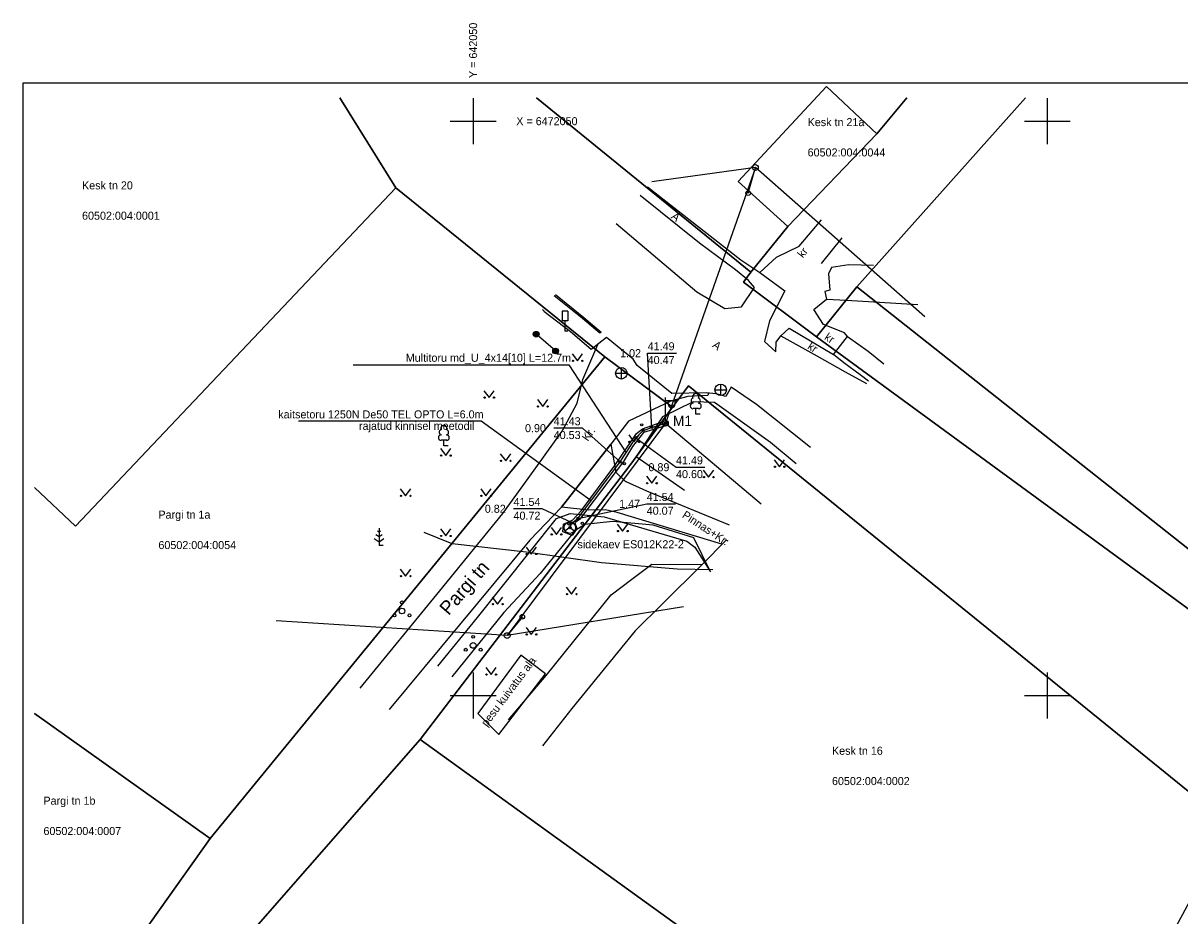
# Model space of a CAD drawing. Extents: x 642011 to 642213, y 6471913 to 6472059.
# Drawn here: x 642010.8 to 642111.5, y 6471980.8 to 6472058.5 of the extents above; entities that cross this region are included whole.
import ezdxf

# ---------------------------------------------------------------- set-up
doc = ezdxf.new("R2010")
doc.units = 0
for name, color, linetype in [('ABIJOONIS', 7, 'Continuous'), ('HALJASTUS', 7, 'Continuous'), ('KKAEV', 7, 'Continuous'), ('KOORDPUNKT', 7, 'Continuous'), ('LIIKLUS', 7, 'Continuous'), ('MOOTKOOD', 7, 'Continuous'), ('MOOTKORG-EH2000', 7, 'Continuous'), ('MOOTMPUNKT', 7, 'Continuous'), ('MOOTNR', 7, 'Continuous'), ('MOOTPIIR', 7, 'Continuous'), ('MPOHULIIN', 7, 'Continuous'), ('PIIR', 7, 'Continuous'), ('POST', 7, 'Continuous'), ('PUU', 7, 'Continuous'), ('RAJATIS', 7, 'Continuous'), ('SIKAEV', 7, 'Continuous'), ('SIOHULIIN', 7, 'Continuous'), ('SITRASS', 7, 'Continuous'), ('TEE', 7, 'Continuous'), ('VORK', 7, 'Continuous'), ('VORMISTUS', 7, 'Continuous')]:
    doc.layers.add(name, color=color, linetype=linetype)

msp = doc.modelspace()

# ---------------------------------------------------------------- linework, layer by layer
at = {"layer": 'ABIJOONIS'}
for points in [[(642039.55, 6472028.79), (642058.34, 6472028.79), (642063.32, 6472021.12)], [(642034.81, 6472023.92), (642050.69, 6472023.92), (642060.28, 6472016.96)]]:
    msp.add_lwpolyline(points, dxfattribs=at)
at = {"layer": 'HALJASTUS'}
for p, q in [((642058.63, 6472029.74), (642059.09, 6472029.13)), ((642059.09, 6472029.13), (642059.54, 6472029.74)), ((642050.93, 6472026.53), (642051.4, 6472025.93)), ((642051.4, 6472025.93), (642051.84, 6472026.53)), ((642055.6, 6472025.76), (642056.06, 6472025.16)), ((642056.06, 6472025.16), (642056.51, 6472025.76)), ((642063.55, 6472022.68), (642064.01, 6472022.07)), ((642064.01, 6472022.07), (642064.46, 6472022.68)), ((642047.16, 6472021.49), (642047.62, 6472020.88)), ((642047.62, 6472020.88), (642048.07, 6472021.49)), ((642052.37, 6472021.02), (642052.84, 6472020.42)), ((642052.84, 6472020.42), (642053.28, 6472021.02)), ((642076.22, 6472020.52), (642076.68, 6472019.91)), ((642076.68, 6472019.91), (642077.13, 6472020.52)), ((642070.04, 6472019.62), (642070.5, 6472019.01)), ((642070.5, 6472019.01), (642070.95, 6472019.62)), ((642065.1, 6472019.08), (642065.56, 6472018.47)), ((642065.56, 6472018.47), (642066.01, 6472019.08)), ((642043.66, 6472017.99), (642044.12, 6472017.38)), ((642044.12, 6472017.38), (642044.57, 6472017.99)), ((642050.66, 6472017.99), (642051.12, 6472017.38)), ((642051.12, 6472017.38), (642051.57, 6472017.99)), ((642047.16, 6472014.49), (642047.62, 6472013.88)), ((642047.62, 6472013.88), (642048.07, 6472014.49)), ((642056.79, 6472014.63), (642057.25, 6472014.02)), ((642057.25, 6472014.02), (642057.69, 6472014.63)), ((642062.56, 6472014.92), (642063.02, 6472014.31)), ((642063.02, 6472014.31), (642063.47, 6472014.92)), ((642054.61, 6472012.92), (642055.07, 6472012.31)), ((642055.07, 6472012.31), (642055.51, 6472012.92)), ((642043.66, 6472010.99), (642044.12, 6472010.38)), ((642044.12, 6472010.38), (642044.57, 6472010.99)), ((642058.11, 6472009.42), (642058.57, 6472008.81)), ((642058.57, 6472008.81), (642059.01, 6472009.42)), ((642051.67, 6472008.54), (642052.14, 6472007.94)), ((642052.14, 6472007.94), (642052.58, 6472008.54)), ((642054.61, 6472005.92), (642055.07, 6472005.31)), ((642055.07, 6472005.31), (642055.51, 6472005.92)), ((642051.11, 6472002.42), (642051.57, 6472001.81)), ((642051.57, 6472001.81), (642052.01, 6472002.42))]:
    msp.add_line(p, q, dxfattribs=at)
msp.add_lwpolyline([(642078.12, 6472020.17), (642075.89, 6472022.02), (642071.01, 6472025.49), (642069.16, 6472025.56), (642066.5, 6472024.26), (642064.19, 6472020.79), (642068.42, 6472017.88)], dxfattribs=at)
for centre in [(642058.69, 6472029.13), (642059.52, 6472029.13), (642051, 6472025.93), (642051.83, 6472025.93), (642055.66, 6472025.16), (642056.49, 6472025.16), (642063.61, 6472022.07), (642064.44, 6472022.07), (642047.22, 6472020.88), (642048.05, 6472020.88), (642052.43, 6472020.42), (642053.26, 6472020.42), (642076.28, 6472019.91), (642077.11, 6472019.91), (642065.16, 6472018.47), (642065.99, 6472018.47), (642070.1, 6472019.01), (642070.93, 6472019.01), (642043.72, 6472017.38), (642044.55, 6472017.38), (642050.72, 6472017.38), (642051.55, 6472017.38), (642047.22, 6472013.88), (642048.05, 6472013.88), (642056.85, 6472014.02), (642057.68, 6472014.02), (642062.62, 6472014.31), (642063.45, 6472014.31), (642054.67, 6472012.31), (642055.5, 6472012.31), (642043.72, 6472010.38), (642044.55, 6472010.38), (642058.17, 6472008.81), (642059, 6472008.81), (642051.74, 6472007.94), (642052.57, 6472007.94), (642054.67, 6472005.31), (642055.5, 6472005.31), (642051.17, 6472001.81), (642052, 6472001.81)]:
    msp.add_circle(centre, 0.055, dxfattribs=at)
at = {"layer": 'KKAEV'}
for p, q in [((642062.91, 6472027.55), (642062.91, 6472028.55)), ((642062.42, 6472028.05), (642063.42, 6472028.05)), ((642071.06, 6472026.61), (642072.06, 6472026.61)), ((642071.56, 6472026.11), (642071.56, 6472027.11))]:
    msp.add_line(p, q, dxfattribs=at)
for centre in [(642062.91, 6472028.05), (642071.56, 6472026.61)]:
    msp.add_circle(centre, 0.5, dxfattribs=at)
at = {"layer": 'KOORDPUNKT'}
for points in [[(642065.56, 6472023.34), (642065.2, 6472029.8), (642067.7, 6472029.8)], [(642062.8, 6472020.33), (642059.52, 6472023.27), (642057.02, 6472023.27)], [(642064.17, 6472022.44), (642067.67, 6472019.87), (642070.17, 6472019.87)], [(642059.12, 6472015.41), (642065.12, 6472016.68), (642067.62, 6472016.68)], [(642058.62, 6472015.02), (642056.02, 6472016.25), (642053.52, 6472016.25)]]:
    msp.add_lwpolyline(points, dxfattribs=at)
at = {"layer": 'LIIKLUS'}
for p, q in [((642057.75, 6472033.47), (642057.75, 6472032.62)), ((642058.25, 6472033.47), (642057.75, 6472033.47)), ((642058.25, 6472032.62), (642057.75, 6472032.62)), ((642058, 6472032.62), (642058, 6472031.72)), ((642058.25, 6472033.47), (642058.25, 6472032.62)), ((642058.25, 6472031.72), (642058, 6472031.72))]:
    msp.add_line(p, q, dxfattribs=at)
at = {"layer": 'MOOTMPUNKT'}
for centre in [(642064.68, 6472023.56), (642066.75, 6472023.69), (642064.17, 6472022.44), (642064.81, 6472023.07), (642065.56, 6472023.34), (642062.8, 6472020.33), (642063.17, 6472020.19), (642059.12, 6472015.41), (642058.36, 6472014.93), (642058.43, 6472014.61), (642058.62, 6472015.02), (642059.52, 6472014.99)]:
    msp.add_circle(centre, 0.1, dxfattribs=at)
at = {"layer": 'MOOTPIIR'}
msp.add_lwpolyline([(642066.96, 6472023.52), (642064.84, 6472022.9), (642063.87, 6472021.68), (642063.1, 6472020.38), (642059.28, 6472015.32), (642058.85, 6472015.03), (642059.03, 6472014.54), (642058.63, 6472013.93), (642057.8, 6472014.23), (642057.87, 6472014.92), (642058.69, 6472015.28), (642059.42, 6472016.06), (642062.33, 6472020.03), (642064.24, 6472022.8), (642064.75, 6472023.22), (642066.79, 6472023.93)], close=True, dxfattribs=at)
at = {"layer": 'MPOHULIIN'}
msp.add_line((642066.75, 6472023.69), (642075.07, 6472016.69), dxfattribs=at)
for points in [[(642074.58, 6472045.97), (642066.75, 6472023.69), (642052.97, 6472005.21), (642032.86, 6472006.48)], [(642089.34, 6472032.96), (642074.58, 6472045.97), (642065.57, 6472044.73)]]:
    msp.add_lwpolyline(points, dxfattribs=at)
at = {"layer": 'PIIR'}
for points in [[(642087.78, 6472052.03), (642085.17, 6472048.89), (642080.78, 6472053.03), (642073.09, 6472044.74), (642077.42, 6472040.82), (642074.19, 6472036.84), (642055.53, 6472052.03)], [(642038.4, 6472052.03), (642043.28, 6472044.21), (642015.37, 6472014.73), (642011.8, 6472018.1)], [(642185.2, 6471935.38), (642181.42, 6471938.56), (642153.71, 6471960.75), (642115.95, 6471988.66), (642068.76, 6472026.95), (642067.35, 6472025.11), (642061.48, 6472029.49), (642043.28, 6472044.21), (642038.4, 6472052.03)], [(642055.53, 6472052.03), (642074.19, 6472036.84), (642073.54, 6472035.99), (642079.91, 6472031.22), (642111.27, 6472008.25), (642146.78, 6471982.26), (642155.27, 6471975.12), (642170.2, 6471962.73), (642186.7, 6471949.52), (642204.41, 6471934.37)], [(642098.09, 6472052.03), (642083.42, 6472035.57), (642079.91, 6472031.22), (642073.54, 6472035.99), (642074.19, 6472036.84), (642077.42, 6472040.82), (642085.17, 6472048.89), (642087.78, 6472052.03)], [(642135.14, 6472052.03), (642177.19, 6472018.85), (642148.4, 6471984.2), (642083.42, 6472035.57), (642098.09, 6472052.03)], [(642011.8, 6472018.1), (642015.37, 6472014.73), (642043.28, 6472044.21), (642061.48, 6472029.49), (642027.1, 6471987.54), (642011.8, 6471998.42)], [(642011.8, 6471966.95), (642017.35, 6471973.82), (642027.1, 6471987.54), (642061.48, 6472029.49), (642067.35, 6472025.11), (642063.65, 6472020.01), (642045.38, 6471996.16), (642021.07, 6471968.37), (642011.8, 6471955.78)], [(642011.8, 6471998.42), (642027.1, 6471987.54), (642017.35, 6471973.82), (642011.8, 6471977.95)]]:
    msp.add_lwpolyline(points, dxfattribs=at)
for points in [[(642080.78, 6472053.03), (642085.17, 6472048.89), (642077.42, 6472040.82), (642073.09, 6472044.74)], [(642148.4, 6471984.2), (642146.78, 6471982.26), (642111.27, 6472008.25), (642079.91, 6472031.22), (642083.42, 6472035.57)], [(642115.95, 6471988.66), (642099.09, 6471957.42), (642045.38, 6471996.16), (642063.65, 6472020.01), (642067.35, 6472025.11), (642068.76, 6472026.95)], [(642045.38, 6471996.16), (642099.09, 6471957.42), (642084.29, 6471930.7), (642080.89, 6471925.93), (642021.07, 6471968.37)]]:
    msp.add_lwpolyline(points, close=True, dxfattribs=at)
at = {"layer": 'POST'}
for p, q in [((642073.95, 6472043.73), (642074.58, 6472045.97)), ((642066.75, 6472023.94), (642066.75, 6472025.94)), ((642066.75, 6472025.69), (642067.75, 6472025.69)), ((642066.98, 6472025.37), (642066.98, 6472025.69)), ((642067.59, 6472025.37), (642067.59, 6472025.69)), ((642066.75, 6472023.69), (642066.75, 6472023.69)), ((642054.29, 6472006.85), (642052.97, 6472005.21))]:
    msp.add_line(p, q, dxfattribs=at)
for centre, radius in [((642074.58, 6472045.97), 0.25), ((642073.95, 6472043.73), 0.2), ((642055.49, 6472031.45), 0.25), ((642055.49, 6472031.45), 0.225), ((642055.49, 6472031.45), 0.2), ((642055.49, 6472031.45), 0.175), ((642055.49, 6472031.45), 0.15), ((642055.49, 6472031.45), 0.125), ((642055.49, 6472031.45), 0.1), ((642055.49, 6472031.45), 0.075), ((642055.49, 6472031.45), 0.05), ((642055.49, 6472031.45), 0.025), ((642057.18, 6472029.99), 0.25), ((642057.18, 6472029.99), 0.225), ((642057.18, 6472029.99), 0.2), ((642057.18, 6472029.99), 0.175), ((642057.18, 6472029.99), 0.15), ((642057.18, 6472029.99), 0.125), ((642057.18, 6472029.99), 0.1), ((642057.18, 6472029.99), 0.075), ((642057.18, 6472029.99), 0.05), ((642057.18, 6472029.99), 0.025), ((642066.75, 6472023.69), 0.25), ((642054.29, 6472006.85), 0.2), ((642052.97, 6472005.21), 0.25)]:
    msp.add_circle(centre, radius, dxfattribs=at)
msp.add_arc((642067.29, 6472025.37), 0.306, 180, 0, dxfattribs=at)
at = {"layer": 'PUU'}
for p, q in [((642069.63, 6472024.97), (642069.15, 6472024.97)), ((642069.39, 6472024.49), (642069.39, 6472024.97)), ((642069.77, 6472024.49), (642069.39, 6472024.49)), ((642047.7, 6472022.21), (642047.22, 6472022.21)), ((642047.45, 6472021.73), (642047.45, 6472022.21)), ((642047.84, 6472021.73), (642047.45, 6472021.73)), ((642041.81, 6472014.56), (642041.81, 6472013.06)), ((642041.38, 6472013.65), (642041.81, 6472013.37)), ((642041.81, 6472013.81), (642041.54, 6472013.99)), ((642041.81, 6472014.21), (642041.68, 6472014.29)), ((642041.93, 6472014.29), (642041.81, 6472014.21)), ((642042.07, 6472013.99), (642041.81, 6472013.81)), ((642041.81, 6472013.37), (642042.23, 6472013.65)), ((642042.17, 6472013.06), (642041.81, 6472013.06))]:
    msp.add_line(p, q, dxfattribs=at)
for centre, radius in [((642043.81, 6472007.35), 0.25), ((642043.81, 6472008.1), 0.125), ((642043.16, 6472006.97), 0.125), ((642044.46, 6472006.97), 0.125), ((642050.01, 6472004.35), 0.25), ((642050.01, 6472005.1), 0.125), ((642049.36, 6472003.98), 0.125), ((642050.66, 6472003.98), 0.125)]:
    msp.add_circle(centre, radius, dxfattribs=at)
for centre, radius, start, end in [((642069.22, 6472025.66), 0.233, 109.0217, 253.1415), ((642069.39, 6472026.01), 0.277, 332.5799, 207.4201), ((642069.56, 6472025.66), 0.233, 286.8508, 70.9859), ((642069.15, 6472025.2), 0.238, 90.0016, 269.3953), ((642069.63, 6472025.2), 0.238, 270.6047, 89.9984), ((642047.45, 6472023.25), 0.277, 332.5799, 207.4201), ((642047.22, 6472022.44), 0.238, 90.0016, 269.3953), ((642047.28, 6472022.9), 0.233, 109.0217, 253.1415), ((642047.63, 6472022.9), 0.233, 286.8508, 70.9859), ((642047.69, 6472022.44), 0.238, 270.6047, 89.9984)]:
    msp.add_arc(centre, radius, start, end, dxfattribs=at)
at = {"layer": 'RAJATIS'}
msp.add_line((642057.18, 6472029.99), (642055.49, 6472031.45), dxfattribs=at)
msp.add_lwpolyline([(642054.17, 6472003.51), (642050.4, 6471998.41), (642052.24, 6471996.58), (642056.31, 6472001.87), (642054.17, 6472003.51)], dxfattribs=at)
at = {"layer": 'SIKAEV'}
for p, q in [((642058.43, 6472014.61), (642058.01, 6472014.33)), ((642058.43, 6472015.11), (642058.43, 6472014.61)), ((642058.43, 6472014.61), (642058.84, 6472014.33))]:
    msp.add_line(p, q, dxfattribs=at)
msp.add_circle((642058.43, 6472014.61), 0.5, dxfattribs=at)
at = {"layer": 'SIOHULIIN'}
msp.add_lwpolyline([(642068.32, 6472007.72), (642052.97, 6472005.21)], dxfattribs=at)
at = {"layer": 'SITRASS'}
msp.add_line((642059.12, 6472015.41), (642062.8, 6472020.33), dxfattribs=at)
for points in [[(642058.43, 6472014.61), (642058.62, 6472015.02), (642059.12, 6472015.41), (642062.8, 6472020.33), (642064.17, 6472022.44), (642064.81, 6472023.07), (642065.56, 6472023.34), (642066.75, 6472023.69)], [(642046.94, 6472002.55), (642050.38, 6472006.77), (642057.25, 6472015.39), (642058.45, 6472015.84), (642061.41, 6472015.55), (642068.6, 6472013.43), (642069.31, 6472012.91), (642070.67, 6472010.75)], [(642070.67, 6472010.75), (642069.23, 6472013.71), (642065.69, 6472014.83), (642062.14, 6472015.14), (642059.72, 6472014.89), (642058.87, 6472014.34), (642055.85, 6472010.61), (642052.69, 6472007.21), (642048.16, 6472001.62)], [(642070.88, 6472010.92), (642067.76, 6472010.98), (642061.19, 6472011.54), (642054.63, 6472012.47), (642048.19, 6472013.19), (642045.73, 6472014.18)], [(642072.2, 6472013.42), (642072.03, 6472013.53), (642069.94, 6472011.4)], [(642053.07, 6471997.88), (642056.37, 6472001.74), (642062.01, 6472008.76), (642063.81, 6472010.12), (642065.56, 6472011.44), (642069.94, 6472011.4)], [(642069.94, 6472011.4), (642066.51, 6472008), (642064.12, 6472005.63), (642058.6, 6471998.85), (642056.04, 6471995.62)]]:
    msp.add_lwpolyline(points, dxfattribs=at)
at = {"layer": 'TEE'}
for p, q in [((642078.38, 6472039.11), (642080.35, 6472041.42)), ((642080.33, 6472037.6), (642082.14, 6472039.85))]:
    msp.add_line(p, q, dxfattribs=at)
for points in [[(642065.19, 6472044.29), (642073.31, 6472037.94), (642074.96, 6472036.83), (642077.15, 6472035.23), (642075.82, 6472032.61), (642075.36, 6472030.83), (642076.36, 6472029.93), (642076.4, 6472030.75), (642076.81, 6472031.32), (642079.93, 6472029.56), (642082.4, 6472028.17), (642084.25, 6472027.15)], [(642062.45, 6472041.08), (642069.49, 6472035.13), (642071.92, 6472033.68), (642073.38, 6472033.84), (642074.5, 6472035.53), (642073.97, 6472036.14), (642072.85, 6472037.07), (642069.72, 6472039.37), (642064.56, 6472043.54)], [(642074.96, 6472036.83), (642076.41, 6472038.17), (642078.38, 6472039.11)], [(642084.87, 6472037.44), (642082.73, 6472037.48), (642081.2, 6472037.27), (642080.96, 6472036.71), (642081.07, 6472035.3), (642080.64, 6472035.16), (642080.76, 6472034.49), (642082.5, 6472034.41), (642088.73, 6472034.05)], [(642057.17, 6472034.9), (642059.64, 6472032.92), (642061.15, 6472031.64), (642061.05, 6472031.53), (642059.54, 6472032.81), (642057.07, 6472034.79)], [(642079.37, 6472021.59), (642074.67, 6472025.32), (642072.48, 6472026.83), (642072.01, 6472026.04), (642071.17, 6472026.26), (642070.3, 6472026.35), (642067.3, 6472026.29), (642064.3, 6472028.73), (642063.95, 6472029.27), (642061.62, 6472031.15), (642060.29, 6472030.11), (642058.49, 6472031.67), (642056.17, 6472033.43), (642056.2, 6472033.47), (642056.05, 6472033.59)], [(642082.59, 6472031.25), (642082.33, 6472031.58), (642080.5, 6472032.3), (642079.67, 6472033.61), (642080.76, 6472034.49)], [(642076.81, 6472031.32), (642077.52, 6472031.97), (642081.39, 6472029.68)], [(642040.17, 6472000.64), (642047.09, 6472009.11), (642052.58, 6472015.85), (642054.8, 6472018.88), (642057.76, 6472023.02), (642059.06, 6472025.45), (642059.57, 6472027.52), (642060.87, 6472030.56)], [(642084.44, 6472027.37), (642083.71, 6472027.92), (642082.29, 6472028.97), (642081.39, 6472029.68), (642082.59, 6472031.25), (642084.39, 6472029.97), (642085.76, 6472028.87)], [(642070.51, 6472026.33), (642070.44, 6472026.12), (642068.7, 6472026.03), (642067.27, 6472025.66), (642063.52, 6472023.87), (642061.98, 6472021.89), (642057.71, 6472016.4), (642054.93, 6472013.52), (642042.7, 6471998.76)], [(642071.65, 6472013.18), (642062.56, 6472015.92), (642061.54, 6472016.15), (642060.08, 6472016.12), (642057.71, 6472016.4), (642061.98, 6472021.89), (642062.42, 6472019.45), (642063.23, 6472018.66), (642065.09, 6472017.8), (642072.3, 6472014.84)]]:
    msp.add_lwpolyline(points, dxfattribs=at)
at = {"layer": 'VORK'}
for p, q in [((642050, 6472052), (642050, 6472048)), ((642100, 6472052), (642100, 6472048)), ((642048, 6472050), (642052, 6472050)), ((642098, 6472050), (642102, 6472050)), ((642050, 6472002), (642050, 6471998)), ((642100, 6472002), (642100, 6471998)), ((642048, 6472000), (642052, 6472000)), ((642098, 6472000), (642102, 6472000))]:
    msp.add_line(p, q, dxfattribs=at)
at = {"layer": 'VORMISTUS'}
msp.add_lwpolyline([(642204.87, 6472053.33), (642204.87, 6471912.7), (642010.82, 6471912.7), (642010.82, 6472053.33)], close=True, dxfattribs=at)

# ---------------------------------------------------------------- texts
at = {"layer": 'ABIJOONIS'}
for s, height, rotation, p in [('Multitoru md_U_4x14[10] L=12.7m', 0.7, 0, (642044.14, 6472029.05)), ('kaitsetoru 1250N De50 TEL OPTO L=6.0m', 0.7, 0, (642033.04, 6472024.12)), ('rajatud kinnisel meetodil', 0.7, 0, (642040.07, 6472023.12)), ('M1', 0.896, 359.996, (642067.4, 6472023.46)), ('sidekaev ES012K22-2', 0.7, 0, (642059.09, 6472012.81))]:
    msp.add_text(s, height=height, rotation=rotation, dxfattribs=at).set_placement(p)
at = {"layer": 'KOORDPUNKT'}
for s, p in [('41.49', (642065.2, 6472030.05)), ('1.02', (642062.8, 6472029.45)), ('40.47', (642065.2, 6472028.85)), ('0.90', (642054.52, 6472022.92)), ('41.43', (642057.02, 6472023.52)), ('40.53', (642057.02, 6472022.32)), ('41.49', (642067.67, 6472020.12)), ('0.89', (642065.27, 6472019.52)), ('40.60', (642067.67, 6472018.92)), ('41.54', (642065.12, 6472016.93)), ('0.82', (642051.02, 6472015.9)), ('41.54', (642053.52, 6472016.5)), ('1.47', (642062.72, 6472016.33)), ('40.72', (642053.52, 6472015.3)), ('40.07', (642065.12, 6472015.73))]:
    msp.add_text(s, height=0.7, dxfattribs=at).set_placement(p)
at = {"layer": 'MOOTKOOD'}
for s, p in [('69', (642064.68, 6472023.61)), ('84', (642066.75, 6472023.74)), ('multi', (642064.17, 6472022.49)), ('multi', (642064.81, 6472023.12)), ('multi', (642065.56, 6472023.39)), ('t50', (642062.8, 6472020.38)), ('69', (642063.17, 6472020.24)), ('t50', (642059.12, 6472015.46)), ('pohi', (642058.36, 6472014.98)), ('40', (642058.43, 6472014.66)), ('multi', (642058.62, 6472015.07)), ('69', (642059.52, 6472015.04))]:
    msp.add_text(s, height=0.05, dxfattribs=at).set_placement(p)
at = {"layer": 'MOOTKORG-EH2000'}
for s, p in [('41.49', (642064.68, 6472023.54)), ('41.15', (642066.75, 6472023.67)), ('40.53', (642064.81, 6472023.04)), ('40.47', (642065.56, 6472023.31)), ('40.60', (642064.17, 6472022.42)), ('40.52', (642062.8, 6472020.3)), ('41.43', (642063.17, 6472020.16)), ('40.68', (642058.36, 6472014.9)), ('41.18', (642058.43, 6472014.58)), ('40.72', (642058.62, 6472015)), ('40.07', (642059.12, 6472015.39)), ('41.54', (642059.52, 6472014.97))]:
    msp.add_text(s, height=0.05, dxfattribs=at).set_placement(p)
at = {"layer": 'MOOTNR'}
for s, p in [('8', (642064.68, 6472023.46)), ('9', (642066.75, 6472023.59)), ('7.2', (642064.81, 6472022.97)), ('7.3', (642065.56, 6472023.24)), ('7.1', (642064.17, 6472022.34)), ('2.2', (642062.8, 6472020.23)), ('3', (642063.17, 6472020.09)), ('5', (642058.36, 6472014.83)), ('6', (642058.43, 6472014.51)), ('4', (642058.62, 6472014.92)), ('2.1', (642059.12, 6472015.31)), ('1', (642059.52, 6472014.89))]:
    msp.add_text(s, height=0.05, dxfattribs=at).set_placement(p)
at = {"layer": 'PIIR'}
for s, p in [('Kesk tn 21a', (642079.13, 6472049.57)), ('60502:004:0044', (642079.13, 6472046.93)), ('Kesk tn 20', (642015.95, 6472044.06)), ('60502:004:0001', (642015.95, 6472041.42)), ('Pargi tn 1a', (642022.6, 6472015.39)), ('60502:004:0054', (642022.6, 6472012.74)), ('Kesk tn 16', (642081.25, 6471994.83)), ('60502:004:0002', (642081.25, 6471992.19)), ('Pargi tn 1b', (642012.59, 6471990.48)), ('60502:004:0007', (642012.59, 6471987.84))]:
    msp.add_text(s, height=0.7, dxfattribs=at).set_placement(p)
at = {"layer": 'RAJATIS'}
msp.add_text('pesu kuivatus ala', height=0.7, rotation=53.1949, dxfattribs=at).set_placement((642051.2, 6471997.23))
at = {"layer": 'TEE'}
for s, height, rotation, p in [('A', 0.7, 321.0324, (642067.19, 6472041.6)), ('kr', 0.7, 51.3402, (642078.72, 6472038.04)), ('kr', 0.7, 325.7935, (642080.53, 6472031.04)), ('A', 0.7, 322.4446, (642070.78, 6472030.38)), ('kr', 0.7, 326.4588, (642079.06, 6472030.23)), ('Kr.', 0.7, 55.2667, (642060, 6472022.07)), ('Pinnas+Kr.', 0.7, 326.7745, (642068.14, 6472015.54)), ('Pargi tn', 1.2, 48.9346, (642047.87, 6472006.9))]:
    msp.add_text(s, height=height, rotation=rotation, dxfattribs=at).set_placement(p)
at = {"layer": 'VORK'}
msp.add_text(' Y = 642050', height=0.7, rotation=90, dxfattribs=at).set_placement((642050.35, 6472053.5))
msp.add_text(' X = 6472050', height=0.7, dxfattribs=at).set_placement((642053.5, 6472049.65))

doc.saveas('drawing.dxf')
